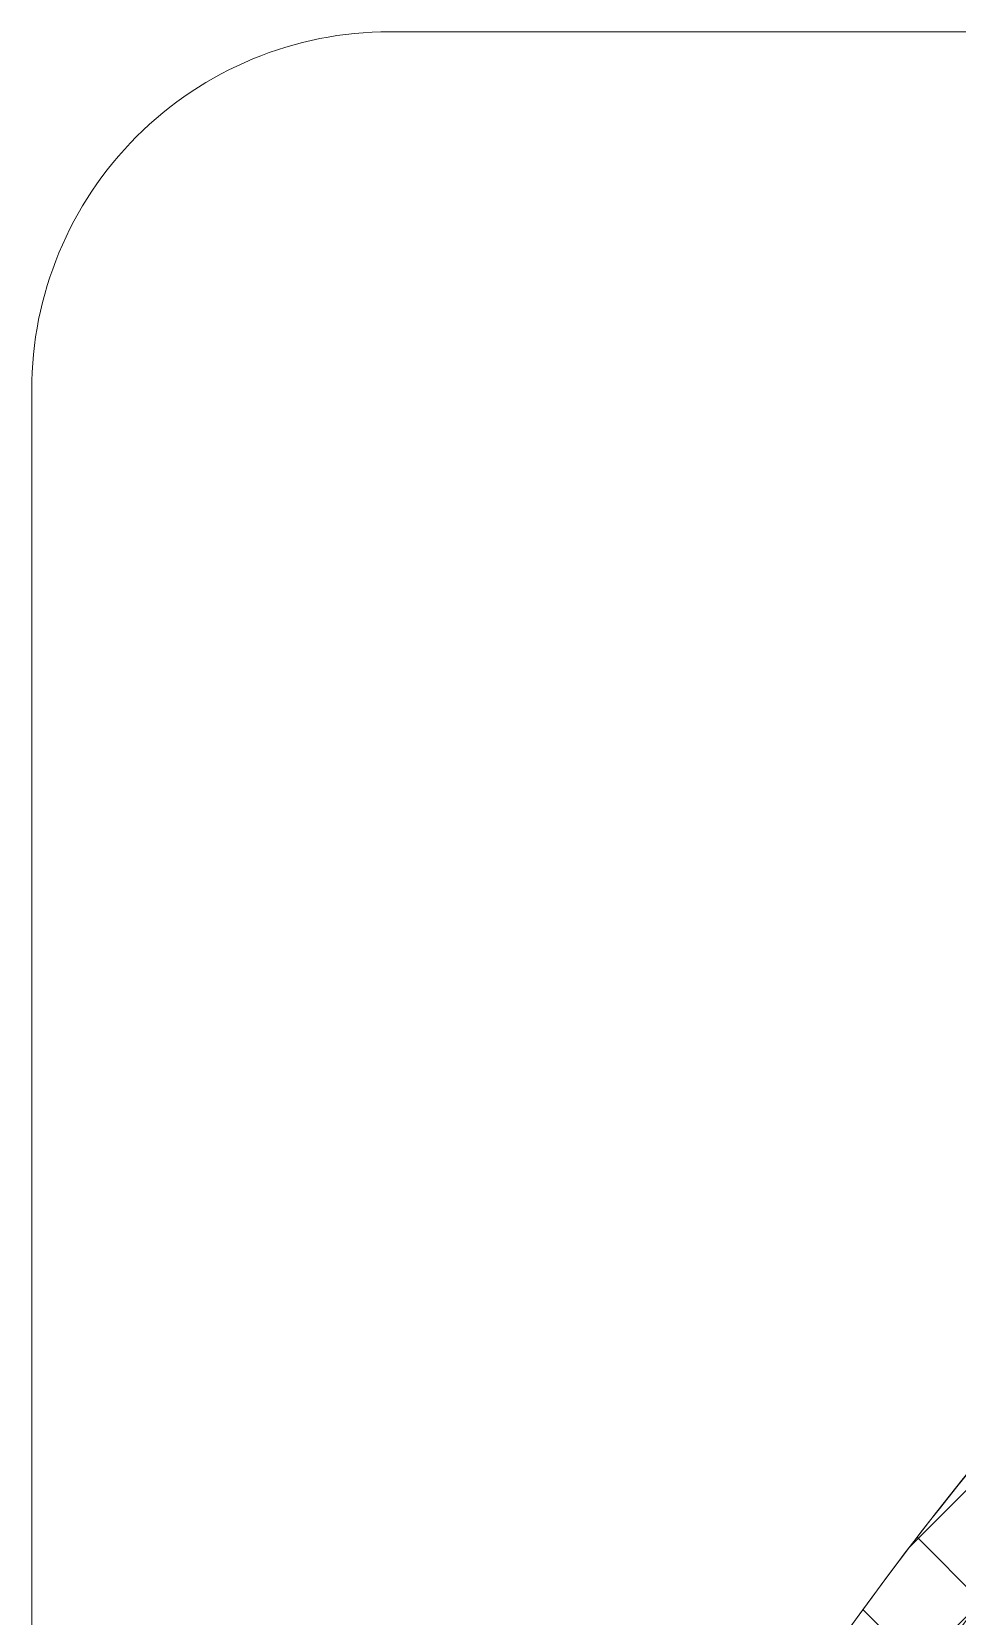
# Model space of a CAD drawing. Header units: inches. Extents: x -17.3 to 28.4, y -11 to 34.2.
# Drawn here: x 0 to 0.646, y 20.894 to 22 of the extents above; entities that cross this region are included whole.
import ezdxf

# ---------------------------------------------------------------- set-up
doc = ezdxf.new("R2010")
doc.units = ezdxf.units.IN
doc.header["$MEASUREMENT"] = 0
doc.layers.add('NOPLOT', color=5, linetype='Continuous', lineweight=5)

# ---------------------------------------------------------------- blocks, each defined once
blk = doc.blocks.new('Ring_Arc')
at = {"layer": 'NOPLOT'}
for p, q in [((-2.1884, 0.5864), (-2.0244, 0.3023)), ((-2.1829, 0.5455), (-2.0407, 0.2992)), ((-1.9831, 0.5071), (-2.1078, 0.5405)), ((-2.1078, 0.5405), (-2.0122, 0.375)), ((-2.002, 0.496), (-2.0754, 0.5157)), ((-2.0754, 0.5157), (-2.0195, 0.4188)), ((-2.2191, 0.4566), (-2.1391, 0.318)), ((-2.2026, 0.4592), (-2.1297, 0.3329)), ((-2.2325, 0.386), (-2.1797, 0.2946)), ((-2.2241, 0.3402), (-2.1974, 0.2939)), ((-2.2653, 0.0391), (-2.2655, 0.0391)), ((-2.1916, 0.0391), (-2.2497, 0.0391)), ((-2.0621, 0.0391), (-2.1123, 0.0391)), ((-2.1732, 0.0234), (-2.2655, 0.0234)), ((-2.0467, 0.0234), (-2.1261, 0.0234))]:
    blk.add_line(p, q, dxfattribs=at)
for centre, radius, start, end in [((0, 0), 2.375, 165, 180), ((0, 0), 2.3125, 165, 180), ((0, 0), 2.2656, 165, 168.3736), ((0, 0), 2.25, 165.9688, 168.2226), ((0, 0), 2, 165, 180), ((0, 0), 1.9688, 165, 180), ((0, 0), 2.0469, 165.6561, 169.4443), ((0, 0), 2.0625, 166.0852, 168.2832), ((0, 0), 2.2656, 170.1909, 174.4452), ((0, 0), 2.25, 171.3028, 174.1884), ((-2.1391, 0.2711), 0.0625, 158.6822, 81.3178), ((-2.1391, 0.2711), 0.0469, 150, 90), ((0, 0), 2.0625, 171.658, 178.9148), ((0, 0), 2.0469, 171.5062, 179.3439), ((-2.375, 0), 0.2656, 8.4565, 59.061), ((-2.375, 0), 0.25, 5.3794, 61.3108), ((0, 0), 2.2656, 175.7713, 179.4073), ((-2.375, 0), 0.2031, 6.6258, 55.3316), ((0, 0), 2.25, 176.5356, 179.0052), ((-2.375, 0), 0.1875, 12.0247, 46.4809)]:
    blk.add_arc(centre, radius, start, end, dxfattribs=at)
blk = doc.blocks.new('*U3')
at = {"layer": 'NOPLOT'}
blk.add_blockref('Ring_Arc', (2.0109, -0.5938), dxfattribs=at)
blk = doc.blocks.new('*U4')
at = {"layer": 'NOPLOT', "color": 0, "linetype": 'ByBlock', "lineweight": -2, "transparency": 16777216, "rotation": 329.9999999999998}
blk.add_blockref('*U3', (8.2022, 9.0197), dxfattribs=at)
blk = doc.blocks.new('Ring')
at = {"layer": 'NOPLOT'}
h = blk.add_hatch(dxfattribs=at)
h.set_pattern_fill('ANSI37', color=256, scale=0.5)
edge = h.paths.add_edge_path(flags=17)
edge.add_arc((0, 0), 2.3125, 0, 360)
edge = h.paths.add_edge_path()
edge.add_arc((0, 0), 2.375, 0, 360)
h = blk.add_hatch(dxfattribs=at)
h.set_pattern_fill('ANSI37', color=256, scale=0.5)
edge = h.paths.add_edge_path(flags=17)
edge.add_arc((0, 0), 1.9688, 0, 360)
edge = h.paths.add_edge_path()
edge.add_arc((0, 0), 2, 0, 360)
blk.add_blockref('*U4', (-9.6469, -7.5), dxfattribs=at)

msp = doc.modelspace()

# ---------------------------------------------------------------- linework, layer by layer
at = {"layer": 'NOPLOT'}
msp.add_lwpolyline([(4.75, 22), (0.25, 22, 0.414214), (0, 21.75), (0, 12.25, 0.414214), (0.25, 12), (4.75, 12, 0.414214), (5, 12.25), (5, 21.75, 0.414214)], format="xyb", close=True, dxfattribs=at)
msp.add_circle((2.5, 19.5), 2.375, dxfattribs=at)
msp.add_circle((2.5, 19.5), 2.375, dxfattribs=at)

# ---------------------------------------------------------------- block references
msp.add_blockref('Ring', (2.5, 19.5), dxfattribs=at)

doc.saveas('drawing.dxf')
